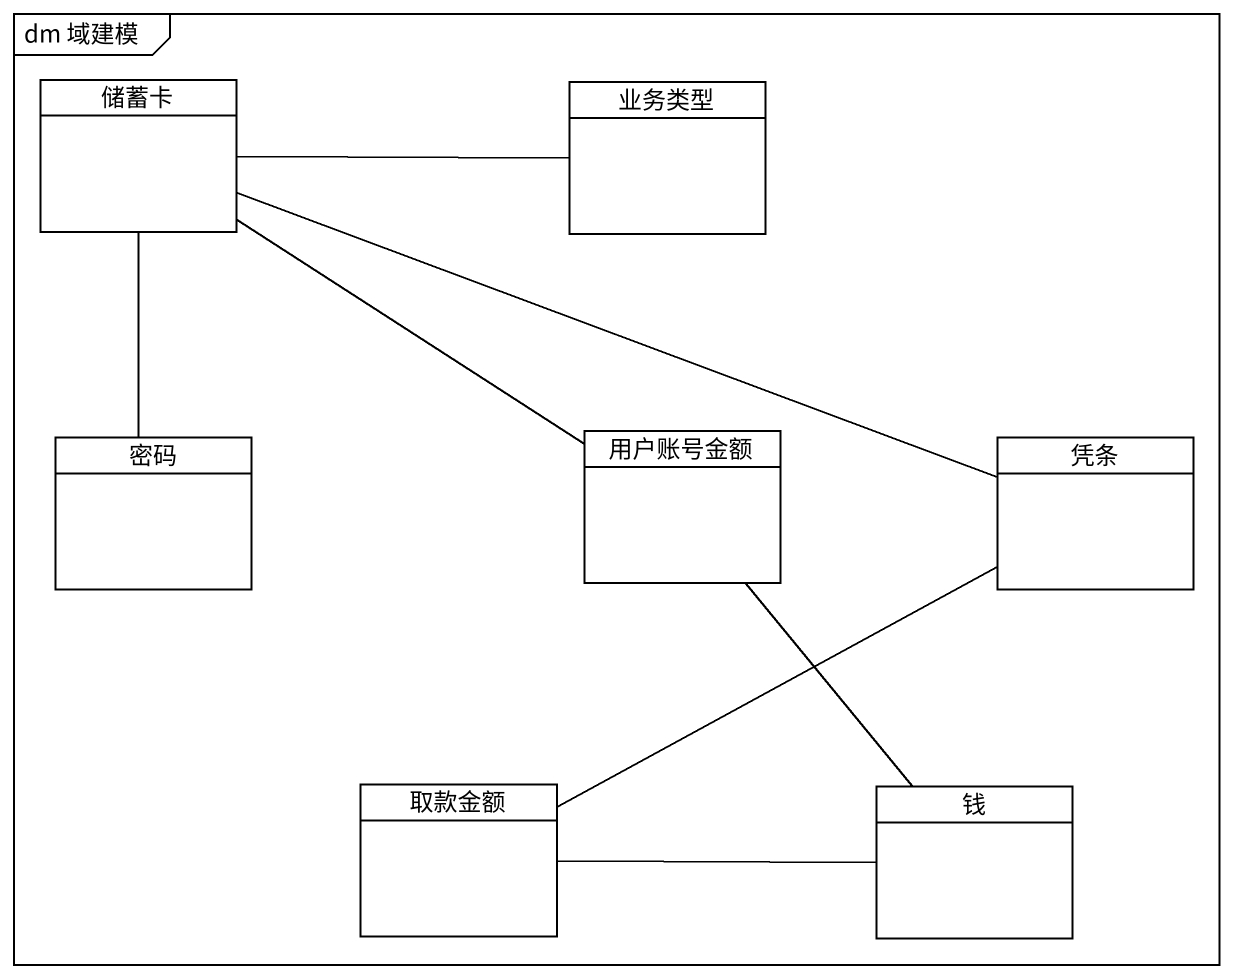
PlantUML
@startuml
mainframe dm 域建模
hide circle
hide empty members
class 储蓄卡
class 业务类型
class 密码
class 用户账号金额
class 凭条
class 取款金额
class 钱
储蓄卡 -right- 业务类型
储蓄卡 -- 密码
储蓄卡 -- 用户账号金额
储蓄卡 -right- 凭条
用户账号金额 -- 钱
凭条 -left- 取款金额
取款金额 -right- 钱
@enduml
